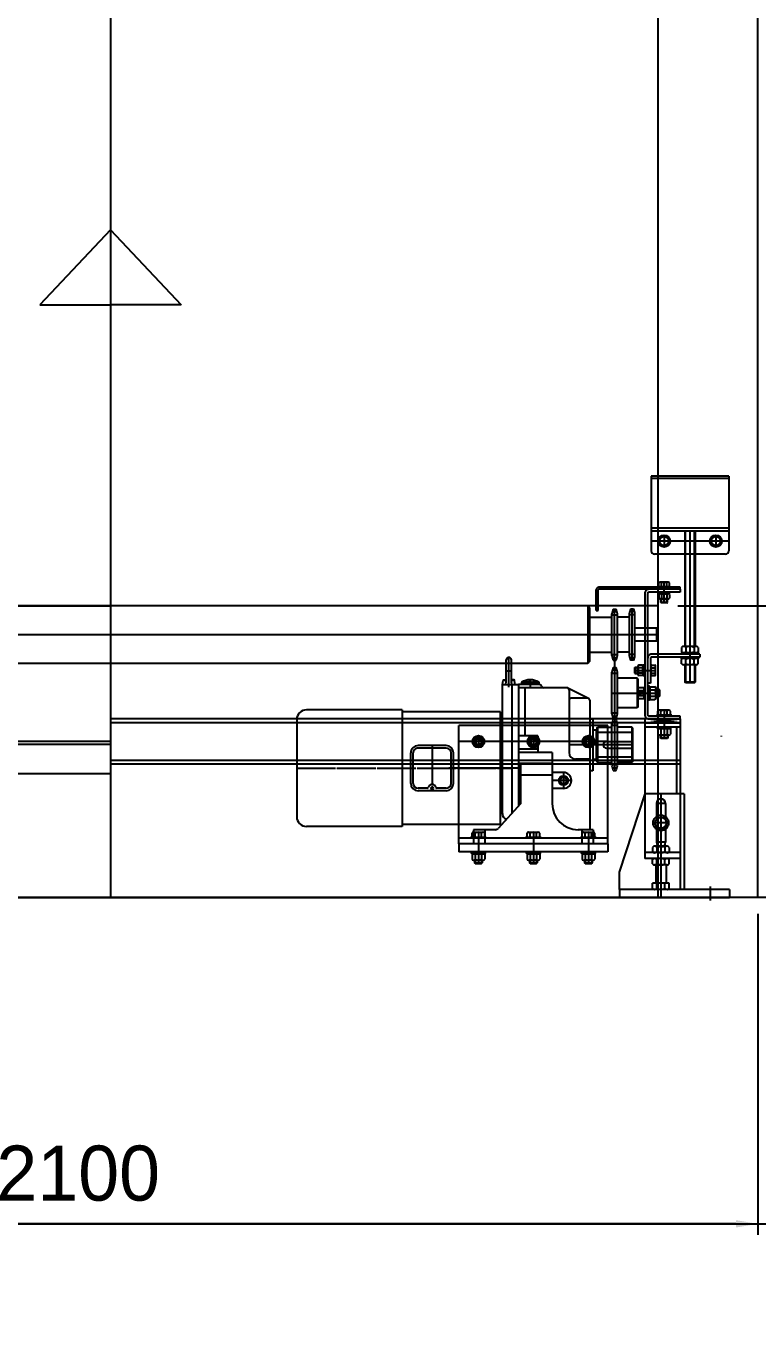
# Model space of a CAD drawing. Header units: millimetres. Extents: x 5544 to 245194, y -610088 to 30375.
# Drawn here: x 92823 to 95083, y -13359 to -9327 of the extents above; entities that cross this region are included whole.
import ezdxf
from ezdxf.lldxf.tags import DXFTag

# ---------------------------------------------------------------- set-up
doc = ezdxf.new("R2010")
doc.units = ezdxf.units.MM
doc.linetypes.add('CEN', pattern=[62, 60, -1, 0, -1])
for name, color, linetype in [('0-단면', 7, 'Continuous'), ('0HL', 6, 'Continuous'), ('0콘크리트', 2, 'Continuous'), ('1.중심선', 1, 'CENTER'), ('15', 15, 'Continuous'), ('3', 3, 'Continuous'), ('CEN', 1, 'CEN'), ('가상선', 6, 'PHANTOM'), ('외형선', 7, 'Continuous'), ('은선', 2, 'HIDDEN'), ('중심선', 1, 'CENTER')]:
    doc.layers.add(name, color=color, linetype=linetype)
doc.styles.get("Standard").update_dxf_attribs({"font": 'SYMBOL'})
tags = doc.linetypes.add('CENTER', pattern=[2, 1.25, -0.25, 0.25, -0.25]).pattern_tags.tags
tags[10:11] = [DXFTag(74, 4), DXFTag(75, 0), DXFTag(340, '0'), DXFTag(46, 1.0), DXFTag(50, 0.0), DXFTag(44, 0.0), DXFTag(45, 0.0)]
tags[8:9] = [DXFTag(74, 4), DXFTag(75, 0), DXFTag(340, '0'), DXFTag(46, 1.0), DXFTag(50, 0.0), DXFTag(44, 0.0), DXFTag(45, 0.0)]
tags[6:7] = [DXFTag(74, 4), DXFTag(75, 0), DXFTag(340, '0'), DXFTag(46, 1.0), DXFTag(50, 0.0), DXFTag(44, 0.0), DXFTag(45, 0.0)]
tags[4:5] = [DXFTag(74, 4), DXFTag(75, 0), DXFTag(340, '0'), DXFTag(46, 1.0), DXFTag(50, 0.0), DXFTag(44, 0.0), DXFTag(45, 0.0)]
tags = doc.linetypes.add('HIDDEN', pattern=[0.375, 0.25, -0.125]).pattern_tags.tags
tags[6:7] = [DXFTag(74, 4), DXFTag(75, 0), DXFTag(340, '0'), DXFTag(46, 1.0), DXFTag(50, 0.0), DXFTag(44, 0.0), DXFTag(45, 0.0)]
tags[4:5] = [DXFTag(74, 4), DXFTag(75, 0), DXFTag(340, '0'), DXFTag(46, 1.0), DXFTag(50, 0.0), DXFTag(44, 0.0), DXFTag(45, 0.0)]
tags = doc.linetypes.add('PHANTOM', pattern=[2.5, 1.25, -0.25, 0.25, -0.25, 0.25, -0.25]).pattern_tags.tags
tags[14:15] = [DXFTag(74, 4), DXFTag(75, 0), DXFTag(340, '0'), DXFTag(46, 1.0), DXFTag(50, 0.0), DXFTag(44, 0.0), DXFTag(45, 0.0)]
tags[12:13] = [DXFTag(74, 4), DXFTag(75, 0), DXFTag(340, '0'), DXFTag(46, 1.0), DXFTag(50, 0.0), DXFTag(44, 0.0), DXFTag(45, 0.0)]
tags[10:11] = [DXFTag(74, 4), DXFTag(75, 0), DXFTag(340, '0'), DXFTag(46, 1.0), DXFTag(50, 0.0), DXFTag(44, 0.0), DXFTag(45, 0.0)]
tags[8:9] = [DXFTag(74, 4), DXFTag(75, 0), DXFTag(340, '0'), DXFTag(46, 1.0), DXFTag(50, 0.0), DXFTag(44, 0.0), DXFTag(45, 0.0)]
tags[6:7] = [DXFTag(74, 4), DXFTag(75, 0), DXFTag(340, '0'), DXFTag(46, 1.0), DXFTag(50, 0.0), DXFTag(44, 0.0), DXFTag(45, 0.0)]
tags[4:5] = [DXFTag(74, 4), DXFTag(75, 0), DXFTag(340, '0'), DXFTag(46, 1.0), DXFTag(50, 0.0), DXFTag(44, 0.0), DXFTag(45, 0.0)]
doc.dimstyles.new('DIM-A-002-평면', dxfattribs={"dimscale": 170, "dimtxt": 1, "dimasz": 0.4, "dimexe": 0.2, "dimexo": 0.3, "dimgap": 0.4, "dimtad": 1, "dimdec": 0, "dimtxsty": 'Standard', "dimcen": 0, "dimclrd": 15, "dimclre": 15, "dimclrt": 3, "dimadec": 0, "dimazin": 0, "dimtfac": 1, "dimtix": 1, "dimtmove": 0, "dimatfit": 3, "dimfxl": 1, "dimarcsym": 0})

# ---------------------------------------------------------------- blocks, each defined once
blk = doc.blocks.new('SST')
at = {"lineweight": -3}
for p, q in [((-1100, 1030.8), (-1209.3, 914.8)), ((-1100, 1030.8), (-990.7, 914.8)), ((-1209.3, 914.8), (-1100, 914.8)), ((-990.7, 914.8), (-1100, 914.8))]:
    blk.add_line(p, q, dxfattribs=at)
at = {"layer": '0-단면', "lineweight": -3, "ltscale": 10}
for p, q in [((-100, 0), (-100, 2850)), ((-254, 0), (-254, 1650)), ((-1946, 450), (-1100, 450)), ((-254, 450), (-1100, 450)), ((-2100, 0), (-100, 0))]:
    blk.add_line(p, q, dxfattribs=at)
at = {"layer": '1.중심선', "lineweight": 25}
blk.add_line((-1100, 2880), (-1100, 0), dxfattribs=at)
at = {"layer": '3', "color": 3}
for p, q in [((-488.7, 331.2), (-488.7, 366.4)), ((-480.7, 331.2), (-480.7, 366.4)), ((-461.7, 332.4), (-461.7, 328.4)), ((-457.7, 332.4), (-457.7, 328.4)), ((-453.7, 332.4), (-453.7, 328.4)), ((-449.7, 332.4), (-449.7, 328.4)), ((-445.7, 332.4), (-445.7, 328.4)), ((-441.7, 332.4), (-441.7, 328.4)), ((-459.7, 322.4), (-459.7, 249.4)), ((-391.7, 320.4), (-391.7, 223.4)), ((-362.7, 307.4), (-388.7, 307.4)), ((-359.7, 304.4), (-359.7, 104.4)), ((-649.2, 289.4), (-797.3, 289.4)), ((-497.7, 286.4), (-649.2, 286.4)), ((-494.7, 269.2), (-497.7, 269.2)), ((-354.7, 275.4), (-356.7, 275.4)), ((-354.7, 275.4), (-354.7, 195.4)), ((-439.7, 249.4), (-439.7, 223.4)), ((-349.7, 257.9), (-354.7, 257.9)), ((-349.7, 257.9), (-348.7, 256.9)), ((-349.7, 257.9), (-349.7, 212.9)), ((-348.7, 256.9), (-348.7, 213.9)), ((-294.7, 254.4), (-348.7, 254.4)), ((-294.7, 254.4), (-293.7, 253.4)), ((-294.7, 254.4), (-294.7, 240.4)), ((-293.7, 253.4), (-293.7, 217.4)), ((-636.2, 175.9), (-636.2, 222.9)), ((-632.4, 175.9), (-632.4, 222.9)), ((-573.9, 175.9), (-573.9, 222.9)), ((-570.1, 175.9), (-570.1, 222.9)), ((-417.7, 223.4), (-417.7, 144.4)), ((-294.7, 230.4), (-294.7, 216.4)), ((-466.7, 206.6), (-466.7, 144.4)), ((-359.7, 213.4), (-381.7, 213.4)), ((-349.7, 212.9), (-354.7, 212.9)), ((-348.7, 213.9), (-349.7, 212.9)), ((-294.7, 216.4), (-348.7, 216.4)), ((-293.7, 217.4), (-294.7, 216.4)), ((-354.7, 195.4), (-356.7, 195.4)), ((-494.7, 129.6), (-497.7, 129.6)), ((-649.2, 109.4), (-797.3, 109.4)), ((-497.7, 112.4), (-649.2, 112.4))]:
    blk.add_line(p, q, dxfattribs=at)
at = {"layer": '3'}
for p, q in [((-494.7, 328.4), (-493.6, 334.6)), ((-494.7, 328.4), (-469.7, 328.4)), ((-494.7, 129.6), (-494.7, 328.4)), ((-493.1, 335.4), (-488.7, 335.4)), ((-492.7, 335.6), (-488.7, 336.2)), ((-476.8, 335.6), (-480.7, 336.2)), ((-480.7, 335.4), (-476.4, 335.4)), ((-479.7, 328.4), (-469.7, 328.4)), ((-479.7, 129.9), (-479.7, 328.4)), ((-474.7, 328.4), (-475.8, 334.6)), ((-437.2, 328.4), (-469.7, 328.4)), ((-469.7, 328.4), (-469.7, 141.1)), ((-394.7, 323.4), (-469.7, 323.4)), ((-463.7, 333), (-465.2, 332.4)), ((-465.2, 332.4), (-465.2, 328.4)), ((-461.7, 332.4), (-463.7, 333)), ((-459.7, 333.4), (-461.7, 332.4)), ((-457.7, 332.4), (-459.7, 333.4)), ((-455.7, 333.4), (-457.7, 332.4)), ((-453.7, 332.4), (-455.7, 333.4)), ((-451.7, 333.4), (-453.7, 332.4)), ((-451.7, 333.4), (-449.7, 332.4)), ((-449.7, 332.4), (-447.7, 333.4)), ((-447.7, 333.4), (-445.7, 332.4)), ((-445.7, 332.4), (-443.7, 333.4)), ((-443.7, 333.4), (-441.7, 332.4)), ((-441.7, 332.4), (-439.7, 333)), ((-439.7, 333), (-438.2, 332.4)), ((-438.2, 332.4), (-438.2, 328.4)), ((-361.4, 307.1), (-393.4, 323.1)), ((-649.2, 289.4), (-649.2, 109.4)), ((-497.7, 112.4), (-497.7, 286.4)), ((-812.3, 274.4), (-812.3, 124.4)), ((-439.7, 249.4), (-469.7, 249.4)), ((-581.5, 234.3), (-624.8, 234.3)), ((-603.1, 230.5), (-624.8, 230.5)), ((-581.5, 230.5), (-603.1, 230.5)), ((-439.7, 228.5), (-469.7, 228.5)), ((-417.7, 223.4), (-469.7, 223.4)), ((-333.7, 240.4), (-293.7, 240.4)), ((-333.7, 230.4), (-293.7, 230.4)), ((-417.7, 206.6), (-469.7, 206.6)), ((-417.7, 188.3), (-466.7, 188.3)), ((-400.3, 192.7), (-417.7, 192.7)), ((-611, 168.3), (-624.8, 168.3)), ((-581.5, 164.5), (-624.8, 164.5)), ((-581.5, 168.3), (-595.3, 168.3)), ((-400.3, 168.1), (-417.7, 168.1)), ((-466.7, 144.4), (-500.9, 106.4)), ((-494.7, 129.6), (-494.7, 129.4)), ((-539.2, 104.4), (-539.2, 82.4)), ((-505.4, 104.4), (-539.2, 104.4)), ((-354.2, 104.4), (-377.7, 104.4)), ((-354.2, 104.4), (-354.2, 82.4)), ((-354.2, 82.4), (-539.2, 82.4))]:
    blk.add_line(p, q, dxfattribs=at)
at = {"layer": '3', "color": 1}
for p, q in [((-463.7, 333), (-463.7, 328.4)), ((-459.7, 333.4), (-459.7, 328.4)), ((-455.7, 333.4), (-455.7, 328.4)), ((-447.7, 333.4), (-447.7, 328.4)), ((-443.7, 333.4), (-443.7, 328.4)), ((-439.7, 333), (-439.7, 328.4)), ((-521.7, 104.4), (-521.7, 82.4)), ((-371.7, 104.4), (-371.7, 82.4))]:
    blk.add_line(p, q, dxfattribs=at)
at = {"layer": '3', "color": 1, "linetype": 'CENTER'}
blk.add_line((-468.1, 199.4), (-577.1, 199.4), dxfattribs=at)
at = {"layer": '3'}
for centre, radius in [((-400.3, 180.4), 7.17), ((-400.3, 180.4), 5.12), ((-603.1, 168.3), 1.73)]:
    blk.add_circle(centre, radius, dxfattribs=at)
for centre, radius, start, end in [((-484.7, 366.4), 4, 0, 180), ((-492.5, 334.4), 1.2, 99.7105, 170), ((-489.9, 331.2), 1.2, 270, 0), ((-479.5, 331.2), 1.2, 180, 270), ((-477, 334.4), 1.2, 10, 80.2895), ((-451.7, 307.5), 28.3, 61.4933, 118.5067), ((-431.3, 326.4), 3, 189.5941, 270), ((-797.3, 274.4), 15, 90, 180), ((-624.8, 222.9), 11.4, 90, 180), ((-624.8, 222.9), 7.6, 90, 180), ((-581.5, 222.9), 11.4, 0, 90), ((-581.5, 222.9), 7.6, 0, 90), ((-333.7, 235.4), 5, 90, 270), ((-400.3, 180.4), 12.3, 270, 90), ((-624.8, 175.9), 11.4, 180, 270), ((-624.8, 175.9), 7.6, 180, 270), ((-611, 170.6), 2.28, 270, 343.8108), ((-603.1, 168.3), 5.9, 16.1892, 163.8108), ((-595.3, 170.6), 2.28, 196.1892, 270), ((-581.5, 175.9), 7.6, 270, 0), ((-581.5, 175.9), 11.4, 270, 0), ((-377.7, 144.4), 40, 180, 270), ((-797.3, 124.4), 15, 180, 270), ((-484.7, 129.4), 10, 180, 247.6271), ((-505.4, 110.4), 6, 270, 318.0128)]:
    blk.add_arc(centre, radius, start, end, dxfattribs=at)
at = {"layer": '3', "color": 3}
for centre, radius, start, end in [((-437.2, 325.4), 3, 9.5941, 90), ((-394.7, 320.4), 3, 0, 90), ((-388.7, 310.4), 3, 180, 270), ((-362.7, 304.4), 3, 0, 90), ((-356.7, 278.4), 3, 180, 270), ((-381.7, 223.4), 10, 180, 270), ((-356.7, 192.4), 3, 90, 180)]:
    blk.add_arc(centre, radius, start, end, dxfattribs=at)
at = {"layer": 'CEN'}
for p, q in [((-484.7, 324.4), (-484.7, 370.4)), ((-488.7, 349.4), (-480.7, 349.4)), ((-451.7, 335.8), (-451.7, 324.3)), ((-603.1, 234.3), (-603.1, 164.5)), ((-293.7, 235.4), (-391.7, 235.4)), ((-812.3, 199.4), (-480.9, 199.4)), ((-400.3, 192.7), (-400.3, 168.1)), ((-388, 180.4), (-417.7, 180.4))]:
    blk.add_line(p, q, dxfattribs=at)
at = {"layer": '가상선'}
for p, q in [((-283.3, 311.7), (-274.8, 319.1)), ((-274.8, 311.7), (-283.3, 319.1))]:
    blk.add_line(p, q, dxfattribs=at)
at = {"layer": '가상선', "ltscale": 0.5}
blk.add_line((-1996.2, -0.1), (-143.8, -0.1), dxfattribs=at)
at = {"layer": '외형선'}
for p, q in [((-144.8, 650), (-264.8, 650)), ((-264.8, 650), (-264.8, 535)), ((-144.8, 650), (-144.8, 535)), ((-251.9, 554.1), (-244.8, 558.2)), ((-251.9, 545.9), (-251.9, 554.1)), ((-244.8, 541.9), (-251.9, 545.9)), ((-244.8, 558.2), (-237.8, 554.1)), ((-237.8, 545.9), (-244.8, 541.9)), ((-237.8, 554.1), (-237.8, 545.9)), ((-171.9, 554.1), (-164.8, 558.2)), ((-171.9, 545.9), (-171.9, 554.1)), ((-164.8, 541.9), (-171.9, 545.9)), ((-164.8, 558.2), (-157.7, 554.1)), ((-157.7, 545.9), (-164.8, 541.9)), ((-157.7, 554.1), (-157.7, 545.9)), ((-149.8, 530), (-259.8, 530)), ((-212.8, 530), (-212.8, 387.4)), ((-196.8, 530), (-196.8, 387.4)), ((-253, 479.6), (-253, 485.3)), ((-238.7, 486.6), (-250.9, 486.6)), ((-248.9, 479.6), (-248.9, 485.3)), ((-240.7, 479.6), (-240.7, 485.3)), ((-236.7, 479.6), (-236.7, 485.3)), ((-349.8, 442.6), (-349.8, 474.5)), ((-346.6, 442.6), (-346.6, 474.5)), ((-219.8, 478.7), (-345.6, 478.7)), ((-219.8, 475.5), (-345.6, 475.5)), ((-274.8, 469), (-274.8, 393.4)), ((-274.8, 469), (-274.8, 281.9)), ((-270.3, 469), (-270.3, 281.9)), ((-219.8, 471), (-268.3, 471)), ((-254.2, 479.6), (-254.2, 478.7)), ((-235.5, 479.6), (-254.2, 479.6)), ((-254.2, 470), (-254.2, 471)), ((-235.5, 470), (-254.2, 470)), ((-253, 468.6), (-253, 470)), ((-236.7, 468.6), (-253, 468.6)), ((-236.7, 468.6), (-253, 468.6)), ((-253, 467.4), (-253, 461.9)), ((-238.7, 468.6), (-250.9, 468.6)), ((-248.9, 467.4), (-248.9, 461.9)), ((-244.8, 470), (-245.4, 468.6)), ((-244.2, 470), (-244.8, 468.6)), ((-240.7, 467.4), (-240.7, 461.9)), ((-236.7, 468.6), (-236.7, 470)), ((-236.7, 467.4), (-236.7, 461.9)), ((-235.5, 479.6), (-235.5, 478.7)), ((-235.5, 470), (-235.5, 471)), ((-219.8, 475.5), (-219.8, 478.7)), ((-219.8, 475.5), (-219.8, 471)), ((-362.8, 450), (-1837.2, 450)), ((-359.8, 446.9), (-362.8, 450)), ((-362.8, 450), (-362.8, 360.9)), ((-359.8, 446.9), (-362.8, 446.9)), ((-359.8, 446.9), (-359.8, 363.9)), ((-323.4, 444.9), (-319, 444.9)), ((-292, 444.9), (-296.4, 444.9)), ((-238.7, 460.6), (-250.9, 460.6)), ((-249.8, 455.4), (-249.8, 460.6)), ((-249, 454.6), (-249.8, 455.4)), ((-239.8, 455.4), (-249.8, 455.4)), ((-240.6, 454.6), (-249, 454.6)), ((-240.6, 454.6), (-239.8, 455.4)), ((-239.8, 455.4), (-239.8, 460.6)), ((-359.3, 432.6), (-326, 432.6)), ((-349.8, 442.6), (-346.6, 442.6)), ((-325.5, 373.3), (-325.5, 437.6)), ((-325.5, 436), (-316.8, 436)), ((-316.8, 373.3), (-316.8, 437.6)), ((-299, 432.6), (-316.3, 432.6)), ((-298.5, 373.3), (-298.5, 437.6)), ((-289.8, 436), (-298.5, 436)), ((-289.8, 373.3), (-289.8, 437.6)), ((-255.8, 415.4), (-289.8, 415.4)), ((-254.8, 414.4), (-255.8, 415.4)), ((-255.8, 395.4), (-255.8, 415.4)), ((-254.8, 396.4), (-254.8, 414.4)), ((-255.8, 395.4), (-289.8, 395.4)), ((-254.8, 396.4), (-255.8, 395.4)), ((-217.7, 385.7), (-217.7, 379.2)), ((-195.4, 387.4), (-214.5, 387.4)), ((-211.3, 385.7), (-211.3, 379.2)), ((-198.6, 385.7), (-198.6, 379.2)), ((-192.3, 385.7), (-192.3, 379.2)), ((-359.8, 363.9), (-362.8, 363.9)), ((-359.8, 363.9), (-362.8, 360.9)), ((-359.3, 378.3), (-326, 378.3)), ((-325.5, 374.8), (-316.8, 374.8)), ((-323.4, 365.9), (-319, 365.9)), ((-299, 378.3), (-316.3, 378.3)), ((-289.8, 374.8), (-298.5, 374.8)), ((-292, 365.9), (-296.4, 365.9)), ((-265.8, 368.9), (-265.8, 330.4)), ((-189.8, 375.4), (-263.8, 375.4)), ((-189.8, 370.9), (-263.8, 370.9)), ((-218.7, 377.4), (-218.7, 375.4)), ((-191.3, 377.4), (-218.7, 377.4)), ((-218.7, 368.9), (-218.7, 370.9)), ((-191.3, 368.9), (-218.7, 368.9)), ((-217.7, 360.7), (-217.7, 367.2)), ((-211.3, 360.7), (-211.3, 367.2)), ((-198.6, 360.7), (-198.6, 367.2)), ((-192.3, 360.7), (-192.3, 367.2)), ((-191.3, 377.4), (-191.3, 375.4)), ((-191.3, 368.9), (-191.3, 370.9)), ((-189.8, 375.4), (-189.8, 370.9)), ((-362.8, 360.9), (-1837.2, 360.9)), ((-325.5, 283.3), (-325.5, 347.6)), ((-325.5, 346), (-316.8, 346)), ((-323.4, 354.9), (-319, 354.9)), ((-316.8, 283.3), (-316.8, 347.6)), ((-289.9, 354.6), (-289.1, 355.4)), ((-289.9, 346.2), (-289.9, 354.6)), ((-289.9, 346.2), (-289.1, 345.4)), ((-289.1, 355.4), (-285.2, 355.4)), ((-289.1, 345.4), (-289.1, 355.4)), ((-289.1, 345.4), (-285.2, 345.4)), ((-285.2, 344.3), (-285.2, 356.5)), ((-278.4, 358.6), (-283.9, 358.6)), ((-278.4, 354.5), (-283.9, 354.5)), ((-278.4, 346.3), (-283.9, 346.3)), ((-277.2, 342.3), (-277.2, 358.6)), ((-277.2, 342.3), (-277.2, 358.6)), ((-277.2, 358.6), (-275.8, 358.6)), ((-277.2, 344.3), (-277.2, 356.5)), ((-275.8, 350.4), (-277.2, 351)), ((-275.8, 349.8), (-277.2, 350.4)), ((-275.8, 359.8), (-274.8, 359.8)), ((-275.8, 341.1), (-275.8, 359.8)), ((-264.9, 359.8), (-265.8, 359.8)), ((-264.9, 341.1), (-264.9, 359.8)), ((-264.9, 358.6), (-259.2, 358.6)), ((-264.9, 354.5), (-259.2, 354.5)), ((-264.9, 346.3), (-259.2, 346.3)), ((-257.9, 344.3), (-257.9, 356.5)), ((-195.4, 358.9), (-214.5, 358.9)), ((-212.8, 358.9), (-212.8, 331.9)), ((-196.8, 358.9), (-196.8, 331.9)), ((-286.5, 338.4), (-316.3, 338.4)), ((-285.5, 337.4), (-286.5, 338.4)), ((-286.5, 338.4), (-286.5, 292.4)), ((-285.5, 337.4), (-285.5, 293.4)), ((-285.5, 323.9), (-275.7, 323.9)), ((-278.4, 342.3), (-283.9, 342.3)), ((-277.2, 342.3), (-275.8, 342.3)), ((-275.8, 341.1), (-274.8, 341.1)), ((-274.8, 323.1), (-275.7, 323.9)), ((-275.7, 319.1), (-275.7, 323.9)), ((-265.8, 330.4), (-270.3, 330.4)), ((-270.3, 327.4), (-269.1, 327.4)), ((-269.1, 327.4), (-269.1, 303.4)), ((-267.1, 325.2), (-269.1, 325.2)), ((-267.1, 325.2), (-258.9, 325.2)), ((-267.1, 325.2), (-267.1, 305.6)), ((-264.9, 341.1), (-265.8, 341.1)), ((-264.9, 342.3), (-259.2, 342.3)), ((-257.1, 322.8), (-257.1, 308.1)), ((-211.8, 330.9), (-212.8, 331.9)), ((-196.8, 331.9), (-212.8, 331.9)), ((-197.8, 330.9), (-211.8, 330.9)), ((-197.8, 330.9), (-196.8, 331.9)), ((-285.5, 306.9), (-275.7, 306.9)), ((-283.3, 319.1), (-274.8, 319.1)), ((-283.3, 319.1), (-283.3, 311.7)), ((-283.3, 311.7), (-274.8, 311.7)), ((-275.7, 306.9), (-275.7, 311.7)), ((-274.8, 307.8), (-275.7, 306.9)), ((-270.3, 303.4), (-269.1, 303.4)), ((-267.1, 316.1), (-269.1, 315.4)), ((-267.1, 315.4), (-269.1, 314.7)), ((-267.1, 305.6), (-269.1, 305.6)), ((-267.1, 320.3), (-258.9, 320.3)), ((-267.1, 310.5), (-258.9, 310.5)), ((-267.1, 305.6), (-258.9, 305.6)), ((-257.1, 321.4), (-253, 321.4)), ((-257.1, 309.4), (-253, 309.4)), ((-252, 320.4), (-253, 321.4)), ((-253, 321.4), (-253, 309.4)), ((-252, 310.4), (-253, 309.4)), ((-252, 320.4), (-252, 310.4)), ((-325.5, 284.8), (-316.8, 284.8)), ((-286.5, 292.4), (-316.3, 292.4)), ((-285.5, 293.4), (-286.5, 292.4)), ((-254.6, 281.1), (-254.6, 287.3)), ((-237.5, 289.1), (-252.2, 289.1)), ((-249.7, 281.1), (-249.7, 287.3)), ((-239.9, 281.1), (-239.9, 287.3)), ((-235, 281.1), (-235, 287.3)), ((-219.8, 275.4), (-1100, 275.4)), ((-219.8, 269.4), (-1100, 269.4)), ((-348.7, 261.6), (-347.7, 262.6)), ((-347.7, 262.6), (-347.7, 208.2)), ((-347.7, 262.6), (-326, 262.6)), ((-325.5, 203.3), (-325.5, 267.6)), ((-325.5, 266), (-316.8, 266)), ((-323.4, 275.9), (-319, 275.9)), ((-323.4, 274.9), (-319, 274.9)), ((-316.8, 203.3), (-316.8, 267.6)), ((-294.7, 262.6), (-316.3, 262.6)), ((-293.7, 261.6), (-294.7, 262.6)), ((-294.7, 262.6), (-294.7, 208.2)), ((-274.8, 269.4), (-219.8, 269.4)), ((-274.8, 269.4), (-274.8, 157.6)), ((-274.8, 263.4), (-219.8, 263.4)), ((-219.8, 279.9), (-268.3, 279.9)), ((-268.3, 275.4), (-219.8, 275.4)), ((-256.8, 279.9), (-256.8, 281.1)), ((-232.8, 281.1), (-256.8, 281.1)), ((-232.8, 279.9), (-232.8, 281.1)), ((-219.8, 275.4), (-219.8, 279.9)), ((-219.8, 269.4), (-219.8, 159.9)), ((-531.7, 248.6), (-538.8, 244.5)), ((-538.8, 244.5), (-538.8, 236.3)), ((-524.7, 244.5), (-531.7, 248.6)), ((-524.7, 236.3), (-524.7, 244.5)), ((-446.7, 248.6), (-453.8, 244.5)), ((-453.8, 244.5), (-453.8, 236.3)), ((-439.6, 244.5), (-446.7, 248.6)), ((-439.6, 236.3), (-439.6, 244.5)), ((-361.7, 248.6), (-368.8, 244.5)), ((-368.8, 244.5), (-368.8, 236.3)), ((-354.6, 244.5), (-361.7, 248.6)), ((-354.6, 236.3), (-354.6, 244.5)), ((-348.7, 261.6), (-348.7, 209.2)), ((-293.7, 261.6), (-293.7, 209.2)), ((-1100, 240.4), (-1865.2, 240.4)), ((-538.8, 236.3), (-531.7, 232.2)), ((-531.7, 232.2), (-524.7, 236.3)), ((-453.8, 236.3), (-446.7, 232.2)), ((-446.7, 232.2), (-439.6, 236.3)), ((-368.8, 236.3), (-361.7, 232.2)), ((-361.7, 232.2), (-354.6, 236.3)), ((-219.8, 211.4), (-1100, 211.4)), ((-219.8, 205.4), (-1100, 205.4)), ((-561.7, 82.4), (-561.7, 205.4)), ((-348.7, 209.2), (-347.7, 208.2)), ((-347.7, 208.2), (-326, 208.2)), ((-331.7, 82.4), (-331.7, 205.4)), ((-325.5, 204.8), (-316.8, 204.8)), ((-294.7, 208.2), (-316.3, 208.2)), ((-293.7, 209.2), (-294.7, 208.2)), ((-1100, 190.4), (-1865.2, 190.4)), ((-323.4, 195.9), (-319, 195.9)), ((-313.8, 38.9), (-273.8, 159.9)), ((-213.8, 159.9), (-273.8, 159.9)), ((-213.8, 159.9), (-213.8, 11.9)), ((-259.6, 114.9), (-254.7, 123.4)), ((-254.7, 123.4), (-244.9, 123.4)), ((-244.9, 123.4), (-240, 114.9)), ((-254.7, 106.4), (-259.6, 114.9)), ((-244.9, 106.4), (-254.7, 106.4)), ((-240, 114.9), (-244.9, 106.4)), ((-561.7, 82.4), (-561.7, 70.4)), ((-331.7, 82.4), (-561.7, 82.4)), ((-331.7, 82.4), (-331.7, 70.4)), ((-331.7, 70.4), (-561.7, 70.4)), ((-543.7, 70.4), (-543.7, 69.2)), ((-543.7, 69.2), (-519.7, 69.2)), ((-541.5, 67.2), (-541.5, 69.2)), ((-541.5, 67.2), (-521.9, 67.2)), ((-541.5, 67.2), (-541.5, 59)), ((-536.6, 67.2), (-536.6, 59)), ((-532.4, 67.2), (-531.7, 69.2)), ((-531.7, 67.2), (-531, 69.2)), ((-526.8, 67.2), (-526.8, 59)), ((-521.9, 67.2), (-521.9, 69.2)), ((-521.9, 67.2), (-521.9, 59)), ((-519.7, 70.4), (-519.7, 69.2)), ((-458.7, 70.4), (-458.7, 69.2)), ((-458.7, 69.2), (-434.7, 69.2)), ((-456.5, 67.2), (-456.5, 69.2)), ((-456.5, 67.2), (-436.9, 67.2)), ((-456.5, 67.2), (-456.5, 59)), ((-451.6, 67.2), (-451.6, 59)), ((-447.4, 67.2), (-446.7, 69.2)), ((-446.7, 67.2), (-446, 69.2)), ((-441.8, 67.2), (-441.8, 59)), ((-436.9, 67.2), (-436.9, 69.2)), ((-436.9, 67.2), (-436.9, 59)), ((-434.7, 70.4), (-434.7, 69.2)), ((-373.7, 70.4), (-373.7, 69.2)), ((-373.7, 69.2), (-349.7, 69.2)), ((-371.5, 67.2), (-371.5, 69.2)), ((-371.5, 67.2), (-351.9, 67.2)), ((-371.5, 67.2), (-371.5, 59)), ((-366.6, 67.2), (-366.6, 59)), ((-362.4, 67.2), (-361.7, 69.2)), ((-361.7, 67.2), (-361, 69.2)), ((-356.8, 67.2), (-356.8, 59)), ((-351.9, 67.2), (-351.9, 69.2)), ((-351.9, 67.2), (-351.9, 59)), ((-349.7, 70.4), (-349.7, 69.2)), ((-539.1, 57.2), (-524.4, 57.2)), ((-537.7, 57.2), (-537.7, 53.1)), ((-537.7, 53.1), (-525.7, 53.1)), ((-536.7, 52.1), (-537.7, 53.1)), ((-536.7, 52.1), (-526.7, 52.1)), ((-526.7, 52.1), (-525.7, 53.1)), ((-525.7, 57.2), (-525.7, 53.1)), ((-454.1, 57.2), (-439.4, 57.2)), ((-452.7, 57.2), (-452.7, 53.1)), ((-452.7, 53.1), (-440.7, 53.1)), ((-451.7, 52.1), (-452.7, 53.1)), ((-451.7, 52.1), (-441.7, 52.1)), ((-441.7, 52.1), (-440.7, 53.1)), ((-440.7, 57.2), (-440.7, 53.1)), ((-369.1, 57.2), (-354.3, 57.2)), ((-367.7, 57.2), (-367.7, 53.1)), ((-367.7, 53.1), (-355.7, 53.1)), ((-366.7, 52.1), (-367.7, 53.1)), ((-366.7, 52.1), (-356.7, 52.1)), ((-356.7, 52.1), (-355.7, 53.1)), ((-355.7, 57.2), (-355.7, 53.1)), ((-313.8, 11.9), (-313.8, 38.9)), ((-313.8, 11.9), (-313.8, -0.1)), ((-143.8, 11.9), (-313.8, 11.9)), ((-143.8, 11.9), (-143.8, -0.1)), ((-143.8, -0.1), (-313.8, -0.1))]:
    blk.add_line(p, q, dxfattribs=at)
at = {"layer": '외형선', "color": 1}
for p, q in [((-211.8, 387.4), (-211.8, 565.5)), ((-197.8, 387.4), (-197.8, 565.5)), ((-249, 454.6), (-249, 460.6)), ((-240.6, 454.6), (-240.6, 460.6)), ((-289.9, 354.6), (-285.2, 354.6)), ((-289.9, 346.2), (-285.2, 346.2)), ((-211.8, 358.9), (-211.8, 330.9)), ((-197.8, 358.9), (-197.8, 330.9)), ((-257.1, 320.4), (-252, 320.4)), ((-257.1, 310.4), (-252, 310.4)), ((-249.8, 250.2), (-249.8, 245.1)), ((-239.8, 250.2), (-239.8, 245.1)), ((-536.7, 57.2), (-536.7, 52.1)), ((-526.7, 57.2), (-526.7, 52.1)), ((-451.7, 57.2), (-451.7, 52.1)), ((-441.7, 57.2), (-441.7, 52.1)), ((-366.7, 57.2), (-366.7, 52.1)), ((-356.7, 57.2), (-356.7, 52.1))]:
    blk.add_line(p, q, dxfattribs=at)
at = {"layer": '외형선', "color": 3}
for p, q in [((-268.3, 275.4), (-274.8, 275.4)), ((-274.8, 275.4), (-274.8, 269.4)), ((-274.8, 269.4), (-219.8, 275.4)), ((-219.8, 269.4), (-274.8, 275.4)), ((-219.8, 275.4), (-219.8, 269.4))]:
    blk.add_line(p, q, dxfattribs=at)
at = {"layer": '외형선'}
for centre, radius in [((-244.8, 550), 9.33), ((-244.8, 550), 7.07), ((-164.8, 550), 9.33), ((-164.8, 550), 7.07), ((-531.7, 240.4), 9.33), ((-531.7, 240.4), 7.07), ((-531.7, 240.4), 5), ((-446.7, 240.4), 9.33), ((-446.7, 240.4), 7.07), ((-446.7, 240.4), 5), ((-361.7, 240.4), 9.33), ((-361.7, 240.4), 7.07), ((-361.7, 240.4), 5), ((-249.8, 114.9), 12), ((-249.8, 114.9), 8.49)]:
    blk.add_circle(centre, radius, dxfattribs=at)
for centre, radius, start, end in [((-259.8, 535), 5, 180, 270), ((-149.8, 535), 5, 270, 0), ((-250.9, 484.3), 2.27, 26.1704, 153.8296), ((-244.8, 479.4), 7.19, 55.4066, 124.5934), ((-238.7, 484.3), 2.27, 26.1704, 153.8296), ((-345.6, 474.5), 4.2, 90, 180), ((-345.6, 474.5), 1, 90, 180), ((-268.3, 469, 0), 6.5, 90, 180), ((-268.3, 469, 0), 2, 90, 180), ((-250.9, 466.3), 2.27, 26.1704, 153.8296), ((-244.8, 461.4), 7.19, 55.4066, 124.5934), ((-238.7, 466.3), 2.27, 26.1704, 153.8296), ((-297.5, 433.3), 28.4, 155.7524, 171.2975), ((-344.9, 433.3), 28.4, 8.7025, 24.2476), ((-270.5, 433.3), 28.4, 155.7524, 171.2975), ((-317.9, 433.3), 28.4, 8.7025, 24.2476), ((-250.9, 462.9), 2.27, 206.1704, 333.8296), ((-244.8, 467.8), 7.19, 235.4066, 304.5934), ((-238.7, 462.9), 2.27, 206.1704, 333.8296), ((-359.3, 433.1), 0.5, 180, 270), ((-326, 433.1), 0.5, 270, 0), ((-316.3, 433.1), 0.5, 180, 270), ((-299, 433.1), 0.5, 270, 0), ((-214.5, 383.7), 3.75, 32.1832, 147.8168), ((-205, 375.1), 12.4, 59.1293, 120.8707), ((-195.4, 383.7), 3.75, 32.1832, 147.8168), ((-359.3, 377.8), 0.5, 90, 180), ((-326, 377.8), 0.5, 0, 90), ((-297.5, 377.6), 28.4, 188.7025, 204.2476), ((-344.9, 377.6), 28.4, 335.7524, 351.2975), ((-316.3, 377.8), 0.5, 90, 180), ((-299, 377.8), 0.5, 0, 90), ((-270.5, 377.6), 28.4, 188.7025, 204.2476), ((-317.9, 377.6), 28.4, 335.7524, 351.2975), ((-263.8, 368.9, 0), 6.5, 90, 180), ((-263.8, 368.9, 0), 2, 90, 180), ((-214.5, 381.2), 3.75, 212.1832, 327.8168), ((-214.5, 365.2), 3.75, 32.1832, 147.8168), ((-205, 389.8), 12.4, 239.1293, 300.8707), ((-205, 356.6), 12.4, 59.1293, 120.8707), ((-195.4, 381.2), 3.75, 212.1832, 327.8168), ((-195.4, 365.2), 3.75, 32.1832, 147.8168), ((-297.5, 343.3), 28.4, 155.7524, 171.2975), ((-344.9, 343.3), 28.4, 8.7025, 24.2476), ((-282.9, 356.5), 2.27, 116.1704, 243.8296), ((-278, 350.4), 7.19, 145.4066, 214.5934), ((-282.9, 344.3), 2.27, 116.1704, 243.8296), ((-279.4, 356.5), 2.27, 296.1704, 63.8296), ((-284.3, 350.4), 7.19, 325.4066, 34.5934), ((-279.4, 344.3), 2.27, 296.1704, 63.8296), ((-260.2, 356.5), 2.27, 296.1704, 63.8296), ((-265.1, 350.4), 7.19, 325.4066, 34.5934), ((-260.2, 344.3), 2.27, 296.1704, 63.8296), ((-214.5, 362.7), 3.75, 212.1832, 327.8168), ((-205, 371.3), 12.4, 239.1293, 300.8707), ((-195.4, 362.7), 3.75, 212.1832, 327.8168), ((-316.3, 338.9), 0.5, 180, 270), ((-259.7, 322.8), 2.57, 287.5372, 72.4628), ((-264.7, 315.4), 7.59, 319.7578, 40.2422), ((-259.7, 308.1), 2.57, 287.5372, 72.4628), ((-297.5, 287.6), 28.4, 188.7025, 204.2476), ((-344.9, 287.6), 28.4, 335.7524, 351.2975), ((-316.3, 291.9), 0.5, 90, 180), ((-252.2, 286.5), 2.57, 17.5372, 162.4628), ((-244.8, 281.5), 7.59, 49.7578, 130.2422), ((-237.5, 286.5), 2.57, 17.5372, 162.4628), ((-326, 263.1), 0.5, 270, 0), ((-297.5, 263.3), 28.4, 155.7524, 171.2975), ((-344.9, 263.3), 28.4, 8.7025, 24.2476), ((-316.3, 263.1), 0.5, 180, 270), ((-268.3, 281.9, 0), 6.5, 180, 270), ((-268.3, 281.9, 0), 2, 180, 270), ((-326, 207.7), 0.5, 0, 90), ((-297.5, 207.5), 28.4, 188.7025, 204.2476), ((-344.9, 207.5), 28.4, 335.7524, 351.2975), ((-316.3, 207.7), 0.5, 90, 180), ((-539.1, 59.7), 2.57, 197.5372, 342.4628), ((-531.7, 64.8), 7.59, 229.7578, 310.2422), ((-524.4, 59.7), 2.57, 197.5372, 342.4628), ((-454.1, 59.7), 2.57, 197.5372, 342.4628), ((-446.7, 64.8), 7.59, 229.7578, 310.2422), ((-439.4, 59.7), 2.57, 197.5372, 342.4628), ((-369.1, 59.7), 2.57, 197.5372, 342.4628), ((-361.7, 64.8), 7.59, 229.7578, 310.2422), ((-354.3, 59.7), 2.57, 197.5372, 342.4628)]:
    blk.add_arc(centre, radius, start, end, dxfattribs=at)
at = {"layer": '외형선', "color": 1}
for centre in [(-531.7, 240.4), (-446.7, 240.4), (-361.7, 240.4)]:
    blk.add_arc(centre, 4.4, 349.9091, 283.9561, dxfattribs=at)
at = {"layer": '은선', "ltscale": 0.3}
for p, q in [((-144.8, 646.8), (-264.8, 646.8)), ((-144.8, 570), (-264.8, 570)), ((-144.8, 565.5), (-264.8, 565.5)), ((-212.8, 565.5), (-212.8, 530)), ((-196.8, 565.5), (-196.8, 530)), ((-285.5, 306.9), (-275.7, 306.9)), ((-561.7, 205.4), (-561.7, 265.4)), ((-331.7, 265.4), (-561.7, 265.4)), ((-331.7, 205.4), (-331.7, 265.4)), ((-256.8, 263.4), (-256.8, 262.2)), ((-232.8, 262.2), (-256.8, 262.2)), ((-254.6, 260.2), (-254.6, 262.2)), ((-244.8, 260.2), (-245.5, 262.2)), ((-244.1, 260.2), (-244.8, 262.2)), ((-235, 260.2), (-235, 262.2)), ((-232.8, 263.4), (-232.8, 262.2)), ((-225.8, 263.4), (-225.8, 159.9)), ((-254.6, 260.2), (-254.6, 252)), ((-235, 260.2), (-254.6, 260.2)), ((-237.5, 250.2), (-252.2, 250.2)), ((-250.8, 250.2), (-250.8, 246.1)), ((-249.8, 245.1), (-250.8, 246.1)), ((-238.8, 246.1), (-250.8, 246.1)), ((-239.8, 245.1), (-249.8, 245.1)), ((-249.7, 260.2), (-249.7, 252)), ((-239.9, 260.2), (-239.9, 252)), ((-239.8, 245.1), (-238.8, 246.1)), ((-238.8, 250.2), (-238.8, 246.1)), ((-235, 260.2), (-235, 252)), ((-156.6, 249.4), (-156.6, 248.2)), ((-1100, 235.9), (-1865.2, 235.9)), ((-274.8, 157.6), (-274.8, 59.9)), ((-256.8, 144.9), (-256.8, 124.6)), ((-242.8, 144.9), (-242.8, 124.6)), ((-219.8, 159.9), (-219.8, 11.9)), ((-256.8, 105.1), (-256.8, 84.9)), ((-242.8, 105.1), (-242.8, 84.9)), ((-331.7, 91.4), (-561.7, 91.4)), ((-543.7, 92.6), (-519.7, 92.6)), ((-543.7, 91.4), (-543.7, 92.6)), ((-541.5, 92.6), (-541.5, 98.8)), ((-539.1, 100.6), (-524.4, 100.6)), ((-536.6, 92.6), (-536.6, 98.8)), ((-526.8, 92.6), (-526.8, 98.8)), ((-521.9, 92.6), (-521.9, 98.8)), ((-519.7, 91.4), (-519.7, 92.6)), ((-458.7, 92.6), (-434.7, 92.6)), ((-458.7, 91.4), (-458.7, 92.6)), ((-456.5, 92.6), (-456.5, 98.8)), ((-454.1, 100.6), (-439.4, 100.6)), ((-451.6, 92.6), (-451.6, 98.8)), ((-441.8, 92.6), (-441.8, 98.8)), ((-436.9, 92.6), (-436.9, 98.8)), ((-434.7, 91.4), (-434.7, 92.6)), ((-373.7, 92.6), (-349.7, 92.6)), ((-373.7, 91.4), (-373.7, 92.6)), ((-371.5, 92.6), (-371.5, 98.8)), ((-369.1, 100.6), (-354.3, 100.6)), ((-366.6, 92.6), (-366.6, 98.8)), ((-356.8, 92.6), (-356.8, 98.8)), ((-351.9, 92.6), (-351.9, 98.8)), ((-349.7, 91.4), (-349.7, 92.6)), ((-219.8, 68.9), (-274.8, 68.9)), ((-262.5, 77.1), (-262.5, 70.6)), ((-240.3, 78.9), (-259.4, 78.9)), ((-240.3, 68.9), (-259.4, 68.9)), ((-256.2, 77.1), (-256.2, 70.6)), ((-243.5, 77.1), (-243.5, 70.6)), ((-237.1, 77.1), (-237.1, 70.6)), ((-219.8, 59.9), (-274.8, 59.9)), ((-262.5, 51.6), (-262.5, 58.1)), ((-240.3, 59.9), (-259.4, 59.9)), ((-240.3, 49.9), (-259.4, 49.9)), ((-257.8, 49.9), (-257.8, 21.9)), ((-256.2, 51.6), (-256.2, 58.1)), ((-243.5, 51.6), (-243.5, 58.1)), ((-241.8, 49.9), (-241.8, 21.9)), ((-237.1, 51.6), (-237.1, 58.1)), ((-262.5, 13.7), (-262.5, 21.9)), ((-237.1, 21.9), (-262.5, 21.9)), ((-256.2, 13.7), (-256.2, 21.9)), ((-243.5, 13.7), (-243.5, 21.9)), ((-237.1, 13.7), (-237.1, 21.9)), ((-240.3, 11.9), (-259.4, 11.9))]:
    blk.add_line(p, q, dxfattribs=at)
for centre, radius, start, end in [((-252.2, 252.8), 2.57, 197.5372, 342.4628), ((-244.8, 257.8), 7.59, 229.7578, 310.2422), ((-237.5, 252.8), 2.57, 197.5372, 342.4628), ((-249.8, 144.9), 7, 0, 180), ((-539.1, 98), 2.57, 17.5372, 162.4628), ((-531.7, 93), 7.59, 49.7578, 130.2422), ((-524.4, 98), 2.57, 17.5372, 162.4628), ((-454.1, 98), 2.57, 17.5372, 162.4628), ((-446.7, 93), 7.59, 49.7578, 130.2422), ((-439.4, 98), 2.57, 17.5372, 162.4628), ((-369.1, 98), 2.57, 17.5372, 162.4628), ((-361.7, 93), 7.59, 49.7578, 130.2422), ((-354.3, 98), 2.57, 17.5372, 162.4628), ((-249.8, 84.9), 7, 180, 0), ((-259.4, 75.1), 3.75, 32.1832, 147.8168), ((-259.4, 72.6), 3.75, 212.1832, 327.8168), ((-249.8, 66.5), 12.4, 59.1293, 120.8707), ((-249.8, 81.3), 12.4, 239.1293, 300.8707), ((-240.3, 75.1), 3.75, 32.1832, 147.8168), ((-240.3, 72.6), 3.75, 212.1832, 327.8168), ((-259.4, 56.1), 3.75, 32.1832, 147.8168), ((-259.4, 53.6), 3.75, 212.1832, 327.8168), ((-249.8, 47.5), 12.4, 59.1293, 120.8707), ((-249.8, 62.2), 12.4, 239.1293, 300.8707), ((-240.3, 56.1), 3.75, 32.1832, 147.8168), ((-240.3, 53.6), 3.75, 212.1832, 327.8168), ((-259.4, 15.7), 3.75, 212.1832, 327.8168), ((-249.8, 24.3), 12.4, 239.1293, 300.8707), ((-240.3, 15.7), 3.75, 212.1832, 327.8168)]:
    blk.add_arc(centre, radius, start, end, dxfattribs=at)
at = {"layer": '중심선', "ltscale": 5}
for p, q in [((-204.8, 565.5), (-204.8, 330.9)), ((-144.8, 550), (-264.8, 550)), ((-244.8, 559.3), (-244.8, 540.7)), ((-164.8, 559.3), (-164.8, 540.7)), ((-244.8, 454.6), (-244.8, 486.6)), ((-1100, 478.7), (-1100, -0.1)), ((-321.2, 365.9), (-321.2, 444.9)), ((-294.2, 365.9), (-294.2, 444.9)), ((-325.5, 441.1), (-316.8, 441.1)), ((-289.8, 441.1), (-298.5, 441.1)), ((-254.8, 405.4), (-1875.2, 405.4)), ((-325.5, 369.8), (-316.8, 369.8)), ((-321.2, 365.9), (-321.2, 195.9)), ((-289.8, 369.8), (-298.5, 369.8)), ((-325.5, 351.1), (-316.8, 351.1)), ((-321.2, 354.9), (-321.2, 275.9)), ((-289.9, 350.4), (-257.9, 350.4)), ((-325.5, 315.4), (-252, 315.4)), ((-244.8, 289.1), (-244.8, 245.1)), ((-325.5, 279.7), (-316.8, 279.7)), ((-325.5, 271.1), (-316.8, 271.1)), ((-531.7, 249.7), (-531.7, 231.1)), ((-446.7, 249.7), (-446.7, 231.1)), ((-361.7, 249.7), (-361.7, 231.1)), ((-331.7, 240.4), (-561.7, 240.4)), ((-325.5, 199.7), (-316.8, 199.7)), ((-242.8, 144.9), (-256.8, 144.9)), ((-249.8, 159.9), (-249.8, -0.1)), ((-237.8, 114.9), (-261.8, 114.9)), ((-531.7, 100.6), (-531.7, 52.1)), ((-446.7, 100.6), (-446.7, 52.1)), ((-361.7, 100.6), (-361.7, 52.1)), ((-242.8, 84.9), (-256.8, 84.9)), ((-173.8, 16.9), (-173.8, -5.1))]:
    blk.add_line(p, q, dxfattribs=at)
blk = doc.blocks.new('2000 표준 정면도')
at = {"layer": '0HL', "lineweight": 25, "xscale": -1}
blk.add_blockref('SST', (-1100, 0.1), dxfattribs=at)
blk = doc.blocks.new('*D2977')
at = {"layer": '15', "color": 15, "lineweight": -2, "ltscale": 600}
for p, q in [((90883.3, -12067.9), (90883.3, -13059.3)), ((102256.6, -12067.9), (102256.6, -13059.3)), ((90951.3, -13025.3), (102188.6, -13025.3))]:
    blk.add_line(p, q, dxfattribs=at)
at = {"layer": '15', "color": 15}
for points in [[(90951.3, -13014), (90951.3, -13036.6), (90883.3, -13025.3)], [(102188.6, -13036.6), (102188.6, -13014), (102256.6, -13025.3)]]:
    blk.add_solid(points, dxfattribs=at)
at = {"layer": 'Defpoints', "color": 0}
for p in [(90883.3, -12016.9), (102256.6, -12016.9), (102256.6, -13025.3)]:
    blk.add_point(p, dxfattribs=at)
at = {"layer": '15', "color": 3, "ltscale": 600, "insert": (96569.9, -12870), "char_height": 170, "attachment_point": 5}
blk.add_mtext('5687', dxfattribs=at)
blk = doc.blocks.new('*D2979')
at = {"layer": '15', "color": 15, "lineweight": -2, "ltscale": 600}
for p, q in [((90883.3, -12067.9), (90883.3, -13059.3)), ((95083.7, -12068.1), (95083.7, -13059.3)), ((95015.7, -13025.3), (90951.3, -13025.3))]:
    blk.add_line(p, q, dxfattribs=at)
at = {"layer": '15', "color": 15}
for points in [[(90951.3, -13014), (90951.3, -13036.6), (90883.3, -13025.3)], [(95015.7, -13036.6), (95015.7, -13014), (95083.7, -13025.3)]]:
    blk.add_solid(points, dxfattribs=at)
at = {"layer": 'Defpoints', "color": 0}
for p in [(90883.3, -12016.9), (95083.7, -12017.1), (90883.3, -13025.3)]:
    blk.add_point(p, dxfattribs=at)
at = {"layer": '15', "color": 3, "ltscale": 600, "insert": (92983.5, -12869.9), "char_height": 170, "attachment_point": 5}
blk.add_mtext('2100', dxfattribs=at)
blk = doc.blocks.new('*D2980')
at = {"layer": '15', "color": 15, "lineweight": -2, "ltscale": 600}
for p, q in [((90083.3, -12067.9), (90083.3, -13511)), ((102256.6, -12067.9), (102256.6, -13511)), ((90151.3, -13477), (102188.6, -13477))]:
    blk.add_line(p, q, dxfattribs=at)
at = {"layer": '15', "color": 15}
for points in [[(90151.3, -13465.6), (90151.3, -13488.3), (90083.3, -13477)], [(102188.6, -13488.3), (102188.6, -13465.6), (102256.6, -13477)]]:
    blk.add_solid(points, dxfattribs=at)
at = {"layer": 'Defpoints', "color": 0}
for p in [(90083.3, -12016.9), (102256.6, -12016.9), (102256.6, -13477)]:
    blk.add_point(p, dxfattribs=at)
at = {"layer": '15', "color": 3, "ltscale": 600, "insert": (96169.9, -13321.7), "char_height": 170, "attachment_point": 5}
blk.add_mtext('6087', dxfattribs=at)
blk = doc.blocks.new('*D2983')
at = {"layer": '15', "color": 15, "lineweight": -2, "ltscale": 600}
for p, q in [((90083.3, -12067.9), (90083.3, -13999)), ((96483.3, -12067.9), (96483.3, -13999)), ((90151.3, -13965), (96415.3, -13965))]:
    blk.add_line(p, q, dxfattribs=at)
at = {"layer": '15', "color": 15}
for points in [[(90151.3, -13953.7), (90151.3, -13976.3), (90083.3, -13965)], [(96415.3, -13976.3), (96415.3, -13953.7), (96483.3, -13965)]]:
    blk.add_solid(points, dxfattribs=at)
at = {"layer": 'Defpoints', "color": 0}
for p in [(90083.3, -12016.9), (96483.3, -12016.9), (96483.3, -13965)]:
    blk.add_point(p, dxfattribs=at)
at = {"layer": '15', "color": 3, "ltscale": 600, "insert": (93283.3, -13808.7), "char_height": 170, "attachment_point": 5}
blk.add_mtext('HOISTWAY INSIDE 3200', dxfattribs=at)
blk = doc.blocks.new('*D2984')
at = {"layer": '15', "color": 15, "lineweight": -2, "ltscale": 600}
for p, q in [((94836.2, -11116.9), (97242.8, -11116.9)), ((97208.8, -11949.1), (97208.8, -11184.9)), ((95194.7, -12017.1), (97242.8, -12017.1))]:
    blk.add_line(p, q, dxfattribs=at)
at = {"layer": '15', "color": 15}
for points in [[(97220.1, -11184.9), (97197.5, -11184.9), (97208.8, -11116.9)], [(97197.5, -11949.1), (97220.1, -11949.1), (97208.8, -12017.1)]]:
    blk.add_solid(points, dxfattribs=at)
at = {"layer": 'Defpoints', "color": 0}
for p in [(94785.2, -11116.9), (97208.8, -11116.9), (95143.7, -12017.1)]:
    blk.add_point(p, dxfattribs=at)
at = {"layer": '15', "color": 3, "ltscale": 600, "insert": (97053.5, -11567), "char_height": 170, "attachment_point": 5, "rotation": 90}
blk.add_mtext('450', dxfattribs=at)
blk = doc.blocks.new('*D2985')
at = {"layer": '15', "color": 15, "lineweight": -2, "ltscale": 600}
for p, q in [((95194.3, -6316.9), (97242.8, -6316.9)), ((97208.8, -11048.9), (97208.8, -6384.9)), ((94836.2, -11116.9), (97242.8, -11116.9))]:
    blk.add_line(p, q, dxfattribs=at)
at = {"layer": '15', "color": 15}
for points in [[(97220.1, -6384.9), (97197.5, -6384.9), (97208.8, -6316.9)], [(97197.5, -11048.9), (97220.1, -11048.9), (97208.8, -11116.9)]]:
    blk.add_solid(points, dxfattribs=at)
at = {"layer": 'Defpoints', "color": 0}
for p in [(95143.3, -6316.9), (97208.8, -6316.9), (94785.2, -11116.9)]:
    blk.add_point(p, dxfattribs=at)
at = {"layer": '15', "color": 3, "ltscale": 600, "insert": (97052.5, -8716.9), "char_height": 170, "attachment_point": 5, "rotation": 90}
blk.add_mtext('DOOR OPEN 2400', dxfattribs=at)

msp = doc.modelspace()

# ---------------------------------------------------------------- linework, layer by layer
at = {"layer": '0HL', "linetype": 'PHANTOM', "ltscale": 600}
msp.add_line((89138, -12016.9), (102256.6, -12016.9), dxfattribs=at)

# ---------------------------------------------------------------- block references
at = {"layer": '0콘크리트', "xscale": -2, "yscale": 2, "zscale": 2}
msp.add_blockref('2000 표준 정면도', (93083.3, -12017.1), dxfattribs=at)

# ---------------------------------------------------------------- dimensions: what is measured, and where the dimension line sits
at = {"layer": '15', "ltscale": 600}
dim = msp.add_linear_dim(base=(97208.8, -6316.9), p1=(94785.2, -11116.9), p2=(95143.3, -6316.9), angle=90, text='DOOR OPEN <>', dimstyle='DIM-A-002-평면', override={"dimlfac": 0.5, "dimtmove": 1}, dxfattribs=at)
dim.commit()
dim.dimension.update_dxf_attribs({"geometry": '*D2985', "text_midpoint": (97052.5, -8716.9)})
dim = msp.add_linear_dim(base=(97208.8, -11116.9), p1=(95143.7, -12017.1), p2=(94785.2, -11116.9), angle=90, dimstyle='DIM-A-002-평면', override={"dimlfac": 0.5}, dxfattribs=at)
dim.commit()
dim.dimension.update_dxf_attribs({"geometry": '*D2984', "text_midpoint": (97053.5, -11567)})
for base, p1, p2, override, picture, middle in [((102256.6, -13477), (90083.3, -12016.9), (102256.6, -12016.9), {"dimlfac": 0.5}, '*D2980', (96169.9, -13321.7)), ((102256.6, -13025.3), (90883.3, -12016.9), (102256.6, -12016.9), {"dimlfac": 0.5}, '*D2977', (96569.9, -12870)), ((90883.3, -13025.3), (95083.7, -12017.1), (90883.3, -12016.9), {"dimlfac": 0.5, "dimtmove": 1}, '*D2979', (92983.5, -12869.9))]:
    dim = msp.add_linear_dim(base=base, p1=p1, p2=p2, dimstyle='DIM-A-002-평면', override=override, dxfattribs=at)
    dim.commit()
    dim.dimension.update_dxf_attribs({"geometry": picture, "text_midpoint": middle})
dim = msp.add_linear_dim(base=(96483.3, -13965), p1=(90083.3, -12016.9), p2=(96483.3, -12016.9), text='HOISTWAY INSIDE <>', dimstyle='DIM-A-002-평면', override={"dimlfac": 0.5}, dxfattribs=at)
dim.commit()
dim.dimension.update_dxf_attribs({"geometry": '*D2983', "text_midpoint": (93283.3, -13808.7)})

doc.saveas('drawing.dxf')
